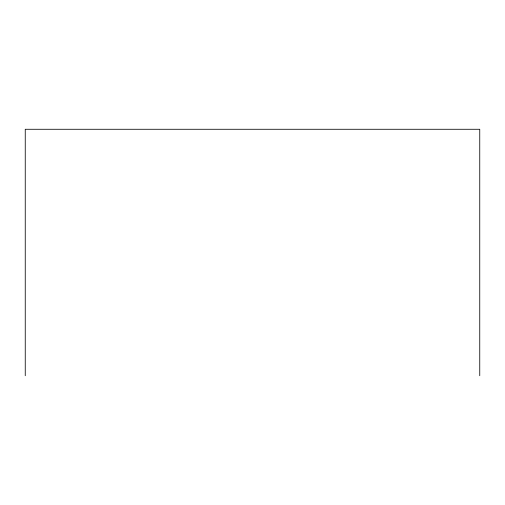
<?xml version="1.0" encoding="UTF-8"?>
<svg xmlns="http://www.w3.org/2000/svg" width="505" height="505" viewBox="0 0 505 505"><rect width="100%" height="100%" fill="white"/><g stroke="black" fill="none" stroke-linecap="round" stroke-linejoin="round"><path stroke-width="0.76" d="M479.75 375.72L479.75 129.28L25.25 129.28L25.25 375.72"/></g></svg>
